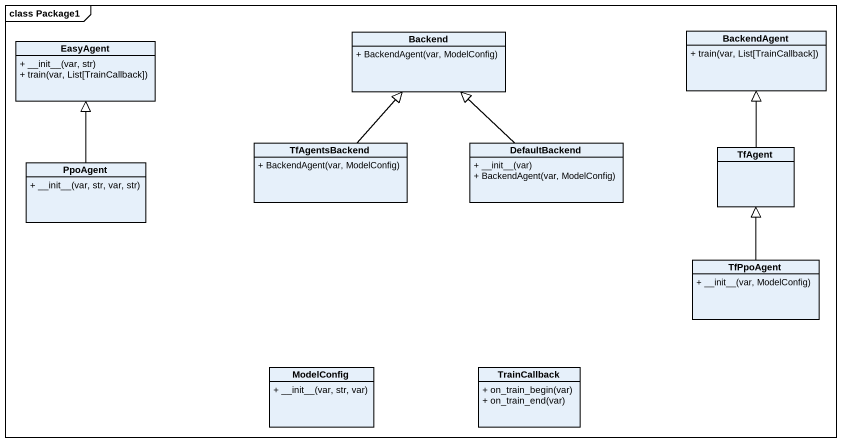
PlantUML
@startuml
mainframe class Package1
hide circle
hide empty members
skinparam classAttributeIconSize 0
class EasyAgent {
  + ~__init~__(var, str)
  + train(var, List[TrainCallback])
}
class Backend {
  + BackendAgent(var, ModelConfig)
}
class BackendAgent {
  + train(var, List[TrainCallback])
}
class PpoAgent {
  + ~__init~__(var, str, var, str)
}
class TfAgentsBackend {
  + BackendAgent(var, ModelConfig)
}
class DefaultBackend {
  + ~__init~__(var)
  + BackendAgent(var, ModelConfig)
}
class TfAgent
class TfPpoAgent {
  + ~__init~__(var, ModelConfig)
}
class ModelConfig {
  + ~__init~__(var, str, var)
}
class TrainCallback {
  + on_train_begin(var)
  + on_train_end(var)
}
PpoAgent -up-|> EasyAgent
TfAgentsBackend -up-|> Backend
DefaultBackend -up-|> Backend
TfAgent -up-|> BackendAgent
TfPpoAgent -up-|> TfAgent
@enduml
